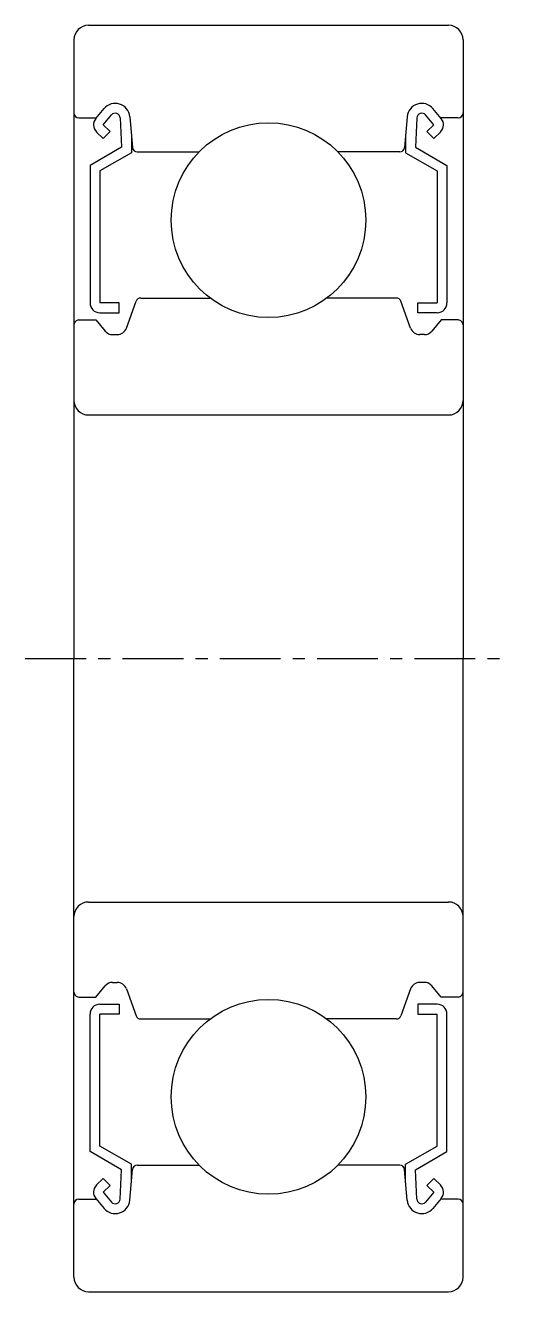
# Model space of a CAD drawing. Extents: x 5.3 to 74, y 5 to 63.
# Drawn here: x 64 to 74, y 37 to 63 of the extents above; entities outside this region: 2.
import ezdxf

# ---------------------------------------------------------------- set-up
doc = ezdxf.new("R2010")
doc.units = 0
doc.linetypes.add('CENTER', pattern=[2, 1.25, -0.25, 0.25, -0.25])
doc.layers.get('0').update_dxf_attribs({"linetype": 'CONTINUOUS'})
doc.layers.add('CENTER', color=1, linetype='CENTER')
doc.styles.get("Standard").update_dxf_attribs({"font": 'txt.shx', "bigfont": 'bigfont.shx'})

msp = doc.modelspace()

# ---------------------------------------------------------------- linework, layer by layer
at = {"color": 7, "linetype": 'CONTINUOUS'}
for p, q in [((65.3, 63), (72.7, 63)), ((65, 62.7), (65, 50)), ((73, 62.7), (73, 50)), ((65.448, 61.086), (65.619, 61.291)), ((65.602, 60.958), (65.772, 61.16)), ((65.948, 61.101), (65.981, 60.501)), ((66.148, 61.124), (66.203, 60.491)), ((71.852, 61.124), (71.797, 60.491)), ((72.052, 61.101), (72.019, 60.501)), ((72.398, 60.958), (72.228, 61.16)), ((72.552, 61.086), (72.381, 61.291)), ((65.1, 61.1), (65.46, 61.1)), ((65.743, 60.817), (65.602, 60.958)), ((72.257, 60.817), (72.398, 60.958)), ((72.9, 61.1), (72.54, 61.1)), ((65.602, 60.675), (65.46, 60.816)), ((65.602, 60.675), (65.743, 60.817)), ((66.181, 60.746), (66.181, 60.385)), ((71.819, 60.746), (71.819, 60.385)), ((72.398, 60.675), (72.257, 60.817)), ((72.398, 60.675), (72.54, 60.816)), ((65.981, 60.501), (65.331, 60.125)), ((66.181, 60.385), (65.531, 60.01)), ((66.303, 60.4), (67.572, 60.4)), ((71.697, 60.4), (70.428, 60.4)), ((71.819, 60.385), (72.469, 60.01)), ((72.019, 60.501), (72.669, 60.125)), ((65.331, 60.125), (65.331, 57.3)), ((72.669, 60.125), (72.669, 57.3)), ((65.531, 60.01), (65.531, 57.3)), ((72.469, 60.01), (72.469, 57.3)), ((65.931, 57.3), (65.531, 57.3)), ((65.931, 57.1), (65.931, 57.3)), ((66.079, 56.782), (66.28, 57.334)), ((66.374, 57.4), (67.8, 57.4)), ((71.626, 57.4), (70.2, 57.4)), ((71.921, 56.782), (71.72, 57.334)), ((72.069, 57.3), (72.469, 57.3)), ((72.069, 57.1), (72.069, 57.3)), ((65.1, 56.95), (65.45, 56.95)), ((65.45, 56.95), (65.642, 56.721)), ((65.531, 57.1), (65.931, 57.1)), ((72.469, 57.1), (72.069, 57.1)), ((72.55, 56.95), (72.358, 56.721)), ((72.9, 56.95), (72.55, 56.95)), ((65.795, 56.65), (65.891, 56.65)), ((72.205, 56.65), (72.109, 56.65)), ((65.3, 55), (72.7, 55)), ((65, 37.3), (65, 50)), ((73, 37.3), (73, 50)), ((65.3, 45), (72.7, 45)), ((65.45, 43.05), (65.642, 43.279)), ((65.795, 43.35), (65.891, 43.35)), ((66.079, 43.218), (66.28, 42.666)), ((71.921, 43.218), (71.72, 42.666)), ((72.205, 43.35), (72.109, 43.35)), ((72.55, 43.05), (72.358, 43.279)), ((65.1, 43.05), (65.45, 43.05)), ((65.531, 42.9), (65.931, 42.9)), ((65.931, 42.9), (65.931, 42.7)), ((72.069, 42.9), (72.069, 42.7)), ((72.469, 42.9), (72.069, 42.9)), ((72.9, 43.05), (72.55, 43.05)), ((65.331, 39.875), (65.331, 42.7)), ((65.931, 42.7), (65.531, 42.7)), ((65.531, 39.99), (65.531, 42.7)), ((72.069, 42.7), (72.469, 42.7)), ((72.469, 39.99), (72.469, 42.7)), ((72.669, 39.875), (72.669, 42.7)), ((66.374, 42.6), (67.8, 42.6)), ((71.626, 42.6), (70.2, 42.6)), ((65.981, 39.499), (65.331, 39.875)), ((66.181, 39.615), (65.531, 39.99)), ((71.819, 39.615), (72.469, 39.99)), ((72.019, 39.499), (72.669, 39.875)), ((66.181, 39.254), (66.181, 39.615)), ((66.303, 39.6), (67.572, 39.6)), ((71.697, 39.6), (70.428, 39.6)), ((71.819, 39.254), (71.819, 39.615)), ((65.602, 39.325), (65.46, 39.184)), ((65.602, 39.325), (65.743, 39.183)), ((65.948, 38.899), (65.981, 39.499)), ((66.148, 38.876), (66.203, 39.509)), ((71.852, 38.876), (71.797, 39.509)), ((72.052, 38.899), (72.019, 39.499)), ((72.398, 39.325), (72.257, 39.183)), ((72.398, 39.325), (72.54, 39.184)), ((65.743, 39.183), (65.602, 39.042)), ((65.602, 39.042), (65.772, 38.84)), ((72.398, 39.042), (72.228, 38.84)), ((72.257, 39.183), (72.398, 39.042)), ((65.1, 38.9), (65.46, 38.9)), ((65.448, 38.914), (65.619, 38.709)), ((72.552, 38.914), (72.381, 38.709)), ((72.9, 38.9), (72.54, 38.9)), ((65.3, 37), (72.7, 37))]:
    msp.add_line(p, q, dxfattribs=at)
for centre in [(69, 59), (69, 41)]:
    msp.add_circle(centre, 2, dxfattribs=at)
for centre, radius, start, end in [((65.3, 62.7), 0.3, 90, 180), ((72.7, 62.7), 0.3, 0, 90), ((65.849, 61.098), 0.3, 4.9354, 140.137), ((72.151, 61.098), 0.3, 39.863, 175.0646), ((65.1, 61.2), 0.1, 180, 270), ((65.849, 61.096), 0.1, 3.1017, 139.9503), ((72.151, 61.096), 0.1, 40.0497, 176.8983), ((72.9, 61.2), 0.1, 270, 0), ((65.602, 60.958), 0.2, 140.137, 225.002), ((72.398, 60.958), 0.2, 314.998, 39.863), ((66.303, 60.5), 0.1, 184.9354, 270), ((71.697, 60.5), 0.1, 270, 355.0646), ((65.531, 57.3), 0.2, 180, 270), ((66.374, 57.3), 0.1, 90, 159.9916), ((71.626, 57.3), 0.1, 20.0084, 90), ((72.469, 57.3), 0.2, 270, 0), ((65.1, 56.85), 0.1, 90, 180.8103), ((72.9, 56.85), 0.1, 359.1897, 90), ((65.795, 56.85), 0.2, 219.9762, 270), ((65.891, 56.85), 0.2, 270, 339.9916), ((72.109, 56.85), 0.2, 200.0084, 270), ((72.205, 56.85), 0.2, 270, 320.0238), ((65.3, 55.3), 0.3, 180, 270), ((72.7, 55.3), 0.3, 270, 0), ((65.3, 44.7), 0.3, 90, 180), ((72.7, 44.7), 0.3, 0, 90), ((65.795, 43.15), 0.2, 90, 140.0238), ((65.891, 43.15), 0.2, 20.0084, 90), ((72.109, 43.15), 0.2, 90, 159.9916), ((72.205, 43.15), 0.2, 39.9762, 90), ((65.1, 43.15), 0.1, 179.1897, 270), ((65.531, 42.7), 0.2, 90, 180), ((72.469, 42.7), 0.2, 0, 90), ((72.9, 43.15), 0.1, 270, 0.8103), ((66.374, 42.7), 0.1, 200.0084, 270), ((71.626, 42.7), 0.1, 270, 339.9916), ((66.303, 39.5), 0.1, 90, 175.0646), ((71.697, 39.5), 0.1, 4.9354, 90), ((65.602, 39.042), 0.2, 134.998, 219.863), ((72.398, 39.042), 0.2, 320.137, 45.002), ((65.1, 38.8), 0.1, 90, 180), ((65.849, 38.902), 0.3, 219.863, 355.0646), ((65.849, 38.904), 0.1, 220.0497, 356.8983), ((72.151, 38.902), 0.3, 184.9354, 320.137), ((72.151, 38.904), 0.1, 183.1017, 319.9503), ((72.9, 38.8), 0.1, 0, 90), ((65.3, 37.3), 0.3, 180, 270), ((72.7, 37.3), 0.3, 270, 0)]:
    msp.add_arc(centre, radius, start, end, dxfattribs=at)
at = {"layer": 'CENTER', "color": 1, "linetype": 'CENTER'}
msp.add_line((64, 50), (74, 50), dxfattribs=at)

# ---------------------------------------------------------------- texts
at = {"color": 7, "linetype": 'CONTINUOUS'}
for s, p in [('SUB6000ZZ', (5, 12.5)), ('UB6000ZZ', (5, 5))]:
    msp.add_text(s, height=2, dxfattribs=at).set_placement(p)

doc.saveas('drawing.dxf')
